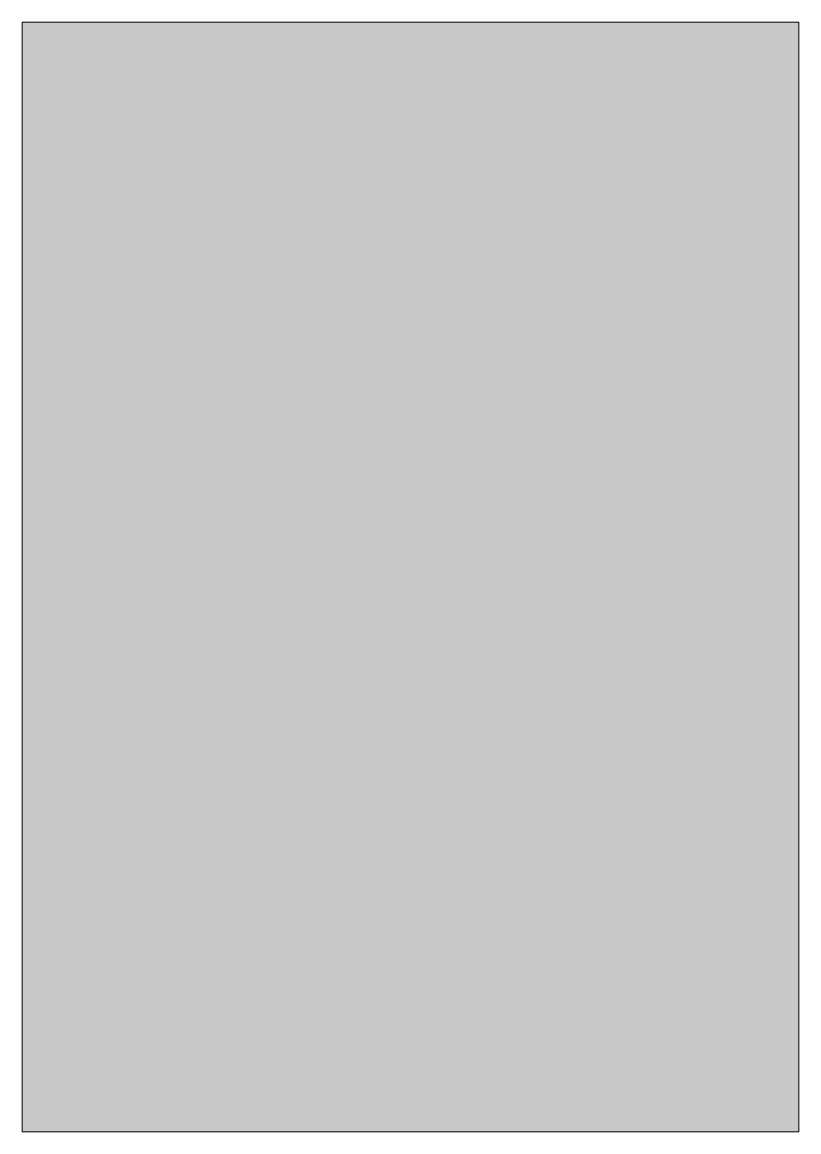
# Model space of a CAD drawing. Header units: centimetres. Extents: x 0.3 to 13.7, y -19.6 to -0.4.
import ezdxf

# ---------------------------------------------------------------- set-up
doc = ezdxf.new("R2010")
doc.units = ezdxf.units.CM
doc.header["$MEASUREMENT"] = 0
doc.layers.add('Layer 1', color=7, linetype='Continuous')

# ---------------------------------------------------------------- blocks, each defined once
blk = doc.blocks.new('block 3')
at = {"layer": 'Layer 1', "true_color": 0x2e3543}
h = blk.add_hatch(color=159, dxfattribs=at)
h.dxf.hatch_style = 2
h.paths.add_polyline_path([(13.691, -19.587), (0.279, -19.587), (0.279, -0.428), (13.691, -0.428)])
at = {"layer": 'Layer 1', "lineweight": 0}
blk.add_lwpolyline([(13.691, -19.587), (0.279, -19.587), (0.279, -0.428), (13.691, -0.428), (13.691, -19.587)], dxfattribs=at)
blk = doc.blocks.new('block 2')
at = {"layer": 'Layer 1'}
blk.add_blockref('block 3', (0, 0), dxfattribs=at)

msp = doc.modelspace()

# ---------------------------------------------------------------- block references
at = {"layer": 'Layer 1'}
msp.add_blockref('block 2', (0, 0), dxfattribs=at)

doc.saveas('drawing.dxf')
